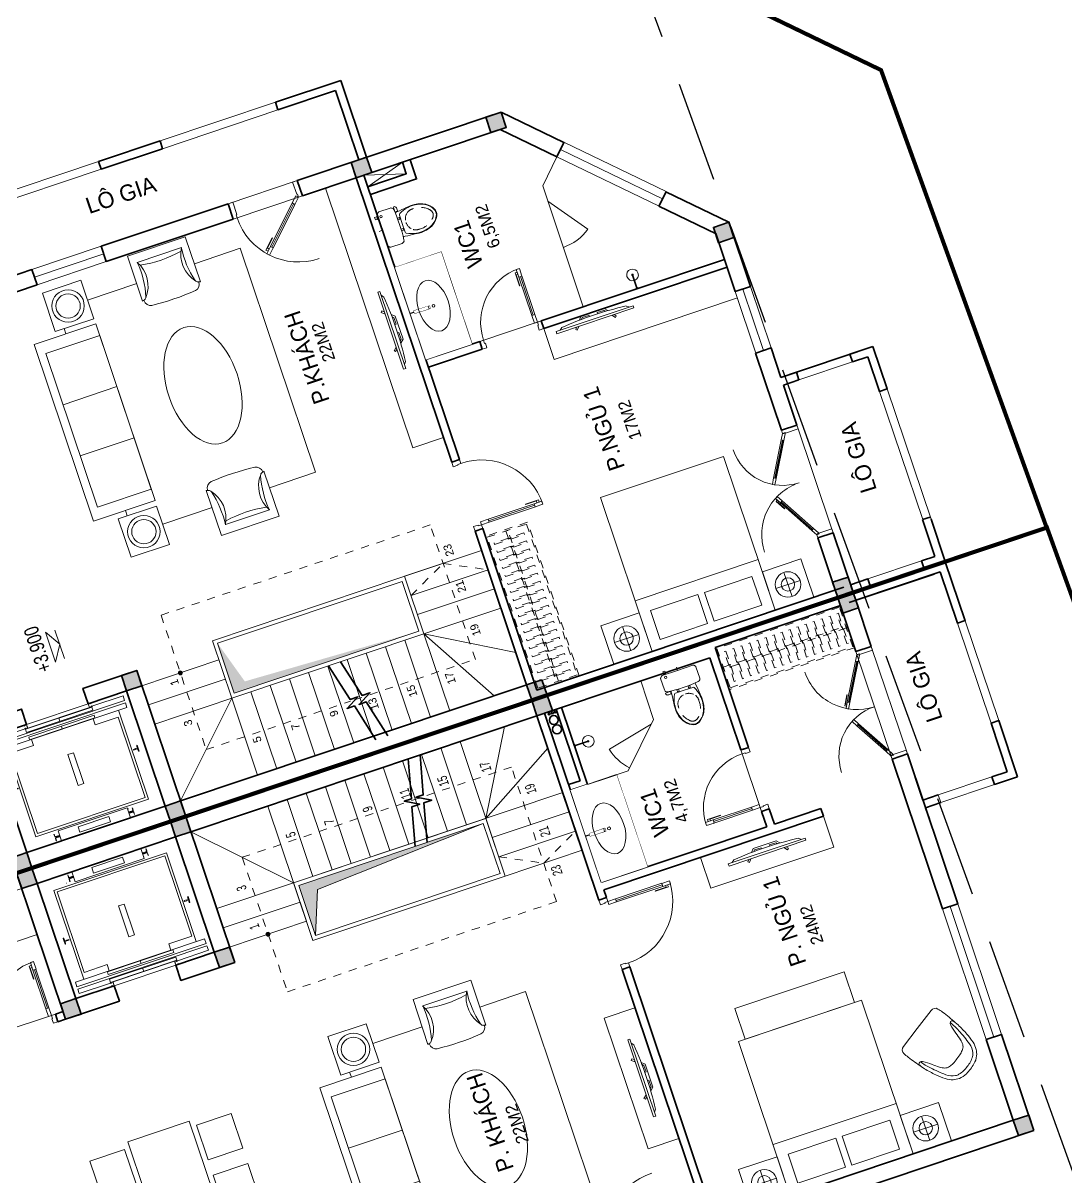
# Model space of a CAD drawing. Header units: metres. Extents: x 568336 to 569219, y 2065964 to 2066430.
# Drawn here: x 568580.34 to 568593.2, y 2066258.7 to 2066272.93 of the extents above; entities that cross this region are included whole.
import ezdxf

# ---------------------------------------------------------------- set-up
doc = ezdxf.new("R2010")
doc.units = ezdxf.units.M
for name, pattern in [('$AUDIT_BAD_LTYPE2', [0]), ('CENTER', [2, 1.25, -0.25, 0.25, -0.25]), ('HIDDEN', [0.375, 0.25, -0.125]), ('HIDDEN2', [0.1875, 0.125, -0.0625]), ('X-5M-G-MB PHONGNGU$0$HIDDEN2', [0.1875, 0.125, -0.0625]), ('xref-thap C (mb tang 32-2)$0$HIDDEN', [0.375, 0.25, -0.125])]:
    doc.linetypes.add(name, pattern=pattern)
doc.layers.get('0').update_dxf_attribs({"linetype": 'CONTINUOUS'})
doc.layers.get('DEFPOINTS').update_dxf_attribs({"linetype": 'CONTINUOUS'})
for name, color, linetype, lineweight in [('-CENTER', 143, 'CENTER', 13), ('-CONCRETE', 1, 'CONTINUOUS', 35), ('-DOOR', 137, 'CONTINUOUS', 9), ('-FURNITURE', 46, 'CONTINUOUS', 9), ('-HATCH', 8, 'CONTINUOUS', 5), ('-KH', 143, 'CONTINUOUS', 13), ('-LINE1', 7, 'CONTINUOUS', 18), ('-LINE2', 252, 'CONTINUOUS', 9), ('-TEXT', 7, 'CONTINUOUS', 15), ('-WALL', 4, 'CONTINUOUS', 35), ('TEXT25', 2, 'CONTINUOUS', 13)]:
    doc.layers.add(name, color=color, linetype=linetype, lineweight=lineweight)
for name, color, linetype in [('-RANH GIOI LO DAT', 12, 'CONTINUOUS'), ('APOLIC', 7, 'CONTINUOUS'), ('RANHGIOI', 2, 'HIDDEN')]:
    doc.layers.add(name, color=color, linetype=linetype)
doc.styles.add('1', font='arial.ttf')
doc.styles.add('SVN_AVO_thuong', font='')
doc.styles.add('T1', font='', dxfattribs={"height": 200})
doc.styles.add('vnavanth', font='', dxfattribs={"width": 0.8})
doc.styles.get('SVN_AVO_thuong').set_extended_font_data('SVN-Avo')
doc.styles.get('T1').set_extended_font_data('VNgeometric Light')
doc.styles.get('vnavanth').set_extended_font_data('.VnAvantH')

# ---------------------------------------------------------------- blocks, each defined once
blk = doc.blocks.new('*U189')
at = {"linetype": 'X-5M-G-MB PHONGNGU$0$HIDDEN2'}
for points in [[(0, 600), (0, 0), (2182, 0), (2182, 600)], [(2162, 580), (2162, 20), (20, 20), (20, 580)], [(2162, 287), (2162, 313), (20, 313), (20, 287)], [(114, 319), (109, 319), (109, 280), (114, 280)], [(228, 319), (223, 319), (223, 280), (228, 280)], [(342, 319), (337, 319), (337, 280), (342, 280)], [(456, 319), (451, 319), (451, 280), (456, 280)], [(570, 319), (565, 319), (565, 280), (570, 280)], [(684, 319), (679, 319), (679, 280), (684, 280)], [(798, 319), (793, 319), (793, 280), (798, 280)], [(912, 319), (907, 319), (907, 280), (912, 280)], [(1026, 319), (1021, 319), (1021, 280), (1026, 280)], [(1140, 319), (1135, 319), (1135, 280), (1140, 280)], [(1254, 319), (1249, 319), (1249, 280), (1254, 280)], [(1368, 319), (1363, 319), (1363, 280), (1368, 280)], [(1482, 319), (1477, 319), (1477, 280), (1482, 280)], [(1596, 319), (1591, 319), (1591, 280), (1596, 280)], [(1710, 319), (1705, 319), (1705, 280), (1710, 280)], [(1824, 319), (1819, 319), (1819, 280), (1824, 280)], [(1938, 319), (1933, 319), (1933, 280), (1938, 280)], [(2052, 319), (2047, 319), (2047, 280), (2052, 280)]]:
    blk.add_lwpolyline(points, close=True, dxfattribs=at)
for points in [[(122, 313), (122, 515), (100, 515), (100, 313)], [(236, 313), (236, 515), (214, 515), (214, 313)], [(350, 313), (350, 515), (328, 515), (328, 313)], [(464, 313), (464, 515), (442, 515), (442, 313)], [(578, 313), (578, 515), (556, 515), (556, 313)], [(692, 313), (692, 515), (670, 515), (670, 313)], [(806, 313), (806, 515), (784, 515), (784, 313)], [(920, 313), (920, 515), (898, 515), (898, 313)], [(1034, 313), (1034, 515), (1012, 515), (1012, 313)], [(1148, 313), (1148, 515), (1126, 515), (1126, 313)], [(1262, 313), (1262, 515), (1240, 515), (1240, 313)], [(1376, 313), (1376, 515), (1354, 515), (1354, 313)], [(1490, 313), (1490, 515), (1468, 515), (1468, 313)], [(1604, 313), (1604, 515), (1582, 515), (1582, 313)], [(1718, 313), (1718, 515), (1696, 515), (1696, 313)], [(1832, 313), (1832, 515), (1810, 515), (1810, 313)], [(1946, 313), (1946, 515), (1924, 515), (1924, 313)], [(2060, 313), (2060, 515), (2038, 515), (2038, 313)], [(100, 287), (100, 92), (122, 92), (122, 287)], [(214, 287), (214, 92), (236, 92), (236, 287)], [(328, 287), (328, 92), (350, 92), (350, 287)], [(442, 287), (442, 92), (464, 92), (464, 287)], [(556, 287), (556, 92), (578, 92), (578, 287)], [(670, 287), (670, 92), (692, 92), (692, 287)], [(784, 287), (784, 92), (806, 92), (806, 287)], [(898, 287), (898, 92), (920, 92), (920, 287)], [(1012, 287), (1012, 92), (1034, 92), (1034, 287)], [(1126, 287), (1126, 92), (1148, 92), (1148, 287)], [(1240, 287), (1240, 92), (1262, 92), (1262, 287)], [(1354, 287), (1354, 92), (1376, 92), (1376, 287)], [(1468, 287), (1468, 92), (1490, 92), (1490, 287)], [(1582, 287), (1582, 92), (1604, 92), (1604, 287)], [(1696, 287), (1696, 92), (1718, 92), (1718, 287)], [(1810, 287), (1810, 92), (1832, 92), (1832, 287)], [(1924, 287), (1924, 92), (1946, 92), (1946, 287)], [(2038, 287), (2038, 92), (2060, 92), (2060, 287)]]:
    blk.add_lwpolyline(points, dxfattribs=at)
blk = doc.blocks.new('X-5M-DH-2-CORE$0$A$C75E80C28')
at = {"layer": '-LINE2', "linetype": 'Continuous', "ltscale": 2}
for p, q in [((-557, -112), (-560, -112)), ((-510, -22), (-510, -51)), ((-507, -22), (-510, -22)), ((-510, -109), (-510, -79)), ((-507, -22), (-507, -51)), ((-507, -109), (-507, -79)), ((-456, -57), (-501, -57)), ((-456, -60), (-501, -60)), ((-456, -70), (-501, -70)), ((-456, -73), (-501, -73)), ((-453, -63), (-453, -67)), ((-450, -63), (-450, -67)), ((450, -63), (450, -67)), ((453, -63), (453, -67)), ((456, -57), (501, -57)), ((456, -60), (501, -60)), ((456, -70), (501, -70)), ((456, -73), (501, -73)), ((457, -112), (460, -112)), ((507, -22), (510, -22)), ((507, -22), (507, -51)), ((507, -109), (507, -79)), ((510, -22), (510, -51)), ((510, -109), (510, -79)), ((-731, -149), (731, -149)), ((-731, -1305), (-731, -149)), ((-700, -179), (700, -179)), ((-700, -1225), (-700, -179)), ((700, -1225), (700, -179)), ((731, -1305), (731, -149)), ((-700, -1225), (-400, -1225)), ((-400, -1305), (-400, -1225)), ((700, -1225), (400, -1225)), ((400, -1305), (400, -1225)), ((840, -1305), (-840, -1305)), ((-840, -1365), (-840, -1305)), ((840, -1365), (-840, -1365)), ((840, -1395), (-840, -1395)), ((-840, -1395), (-840, -1455)), ((430, -1406), (-430, -1406)), ((-430, -1406), (-430, -1446)), ((425, -1309), (-425, -1309)), ((-425, -1343), (-425, -1309)), ((425, -1343), (-425, -1343)), ((0, -1309), (0, -1343)), ((0, -1406), (0, -1446)), ((425, -1343), (425, -1309)), ((430, -1406), (430, -1446)), ((840, -1365), (840, -1305)), ((840, -1395), (840, -1455)), ((-840, -1455), (-435, -1455)), ((-435, -1450), (-435, -1460)), ((-435, -1450), (-400, -1450)), ((-435, -1460), (-425, -1460)), ((-435, -1490), (-435, -1500)), ((-435, -1490), (-425, -1490)), ((-435, -1500), (-400, -1500)), ((-433, -1452), (-433, -1458)), ((-433, -1452), (-402, -1452)), ((-433, -1458), (-425, -1458)), ((-433, -1492), (-433, -1498)), ((-433, -1492), (-425, -1492)), ((-433, -1498), (-402, -1498)), ((430, -1446), (-430, -1446)), ((-425, -1458), (-425, -1460)), ((-425, -1490), (-425, -1492)), ((-402, -1452), (-402, -1498)), ((400, -1450), (-400, -1450)), ((-400, -1450), (-400, -1500)), ((400, -1450), (400, -1500)), ((435, -1450), (400, -1450)), ((435, -1500), (400, -1500)), ((402, -1452), (402, -1498)), ((433, -1452), (402, -1452)), ((433, -1498), (402, -1498)), ((433, -1458), (425, -1458)), ((425, -1458), (425, -1460)), ((435, -1460), (425, -1460)), ((425, -1490), (425, -1492)), ((435, -1490), (425, -1490)), ((433, -1492), (425, -1492)), ((433, -1452), (433, -1458)), ((433, -1492), (433, -1498)), ((435, -1450), (435, -1460)), ((840, -1455), (435, -1455)), ((435, -1490), (435, -1500))]:
    blk.add_line(p, q, dxfattribs=at)
for points in [[(-450, 0), (-450, -130), (450, -130), (450, 0)], [(-200, -29), (200, -29), (200, -101), (-200, -101)], [(-36, -584), (36, -584), (36, -984), (-36, -984)]]:
    blk.add_lwpolyline(points, close=True, dxfattribs=at)
for points in [[(-780, -789), (-751, -789, 0.414214), (-750, -788), (-750, -784), (-750, -780, 0.414214), (-751, -779), (-780, -779, -0.256978), (-784, -782), (-798, -782, -0.414214), (-801, -779), (-804, -749, 0.414214), (-807, -746), (-812, -746), (-812, -784), (-812, -821), (-807, -821, 0.414214), (-804, -818), (-801, -789, -0.414214), (-798, -786), (-784, -786, -0.256978), (-780, -789)], [(780, -789), (751, -789, -0.414214), (750, -788), (750, -784), (750, -780, -0.414214), (751, -779), (780, -779, 0.256978), (784, -782), (798, -782, 0.414214), (801, -779), (804, -749, -0.414214), (807, -746), (812, -746), (812, -784), (812, -821), (807, -821, -0.414214), (804, -818), (801, -789, 0.414214), (798, -786), (784, -786, 0.256978), (780, -789)]]:
    blk.add_lwpolyline(points, format="xyb", dxfattribs=at)
for centre, radius, start, end in [((-501, -51), 9.4, 180, 270), ((-501, -79), 9.4, 90, 180), ((-501, -51), 6.2, 180, 270), ((-501, -79), 6.2, 90, 180), ((-456, -63), 6.2, 0, 90), ((-456, -63), 3, 0, 90), ((-456, -67), 6.2, 270, 0), ((-456, -67), 3, 270, 0), ((456, -63), 6.2, 90, 180), ((456, -67), 6.2, 180, 270), ((456, -63), 3, 90, 180), ((456, -67), 3, 180, 270), ((501, -51), 6.2, 270, 0), ((501, -51), 9.4, 270, 0), ((501, -79), 9.4, 0, 90), ((501, -79), 6.2, 0, 90)]:
    blk.add_arc(centre, radius, start, end, dxfattribs=at)
blk = doc.blocks.new('A$C5C575821')
at = {"layer": '-CONCRETE'}
h = blk.add_hatch(color=256, dxfattribs=at)
h.dxf.hatch_style = 1
h.paths.add_polyline_path([(0, 200), (0, 0), (200, 0), (200, 200)])
blk.add_lwpolyline([(0, 0), (200, 0), (200, 200), (0, 200)], close=True, dxfattribs=at)
blk = doc.blocks.new('A$C3F71457E')
at = {"layer": '-CONCRETE'}
blk.add_lwpolyline([(0, -100), (0, 400), (-1500, 400), (-1500, -1400), (0, -1400), (0, -900), (200, -900), (200, -1600), (-1700, -1600), (-1700, 600), (200, 600), (200, -100), (0, -100)], dxfattribs=at)
at = {"layer": '-LINE1'}
blk.add_line((0, -900), (0, -100), dxfattribs=at)
at = {"layer": '-WALL'}
for p in [(-1700, 400), (0, 400), (-1700, -1600), (0, -1600)]:
    blk.add_blockref('A$C5C575821', p, dxfattribs=at)
at = {"color": 2, "rotation": 90}
blk.add_blockref('X-5M-DH-2-CORE$0$A$C75E80C28', (-1500, -500), dxfattribs=at)
blk = doc.blocks.new('*U152')
at = {"linetype": '$AUDIT_BAD_LTYPE2'}
for p, q in [((70, 100), (70, 700)), ((90, 700), (90, 100))]:
    blk.add_line(p, q, dxfattribs=at)
for points in [[(50, 700), (90, 700), (90, 800), (50, 800), (50, 700)], [(50, 703), (50, 100)], [(50, 100), (90, 100), (90, 0), (50, 0), (50, 100)]]:
    blk.add_lwpolyline(points)
for points in [[(118, 595), (118, 764), (90, 764), (90, 736), (113, 736), (113, 595)], [(0, 0), (50, 0), (50, -40), (60, -40), (60, -100), (0, -100)], [(900, 0), (850, 0), (850, -40), (840, -40), (840, -100), (900, -100)]]:
    blk.add_lwpolyline(points, close=True)
at = {"linetype": '$AUDIT_BAD_LTYPE2', "ltscale": 0.3}
blk.add_arc((50, 0), 800, 0, 90, dxfattribs=at)
blk = doc.blocks.new('XR.MB.LM123$0$tvi 1')
blk.add_lwpolyline([(29, 0), (29, -1000), (0, -1000), (0, 0)], close=True)
for points in [[(29, -50), (52, -81)], [(-24, -236), (-39, -252)], [(0, -285), (-39, -252)], [(0, -256), (-24, -236)], [(70, -315), (111, -350), (111, -650), (70, -685)], [(89, -446), (89, -360), (71, -345)], [(89, -554), (89, -640), (71, -655)], [(89, -446), (73, -446)], [(89, -554), (73, -554)], [(0, -715), (-39, -748)], [(-24, -764), (-39, -748)], [(0, -744), (-24, -764)], [(29, -950), (52, -919)]]:
    blk.add_lwpolyline(points)
blk.add_arc((-4025, -500), 4099, 354.1311, 5.8689)
blk = doc.blocks.new('*U219')
at = {"ltscale": 0.3}
for points in [[(883, 0, 0.414214), (50, 833, 0.414214)], [(883, 0, -0.414214), (1672, 789, -0.414214)]]:
    blk.add_lwpolyline(points, format="xyb", dxfattribs=at)
for points in [[(688, 368), (137, 50)], [(685, 367), (705, 332), (792, 382), (772, 417), (685, 367)], [(1076, 344), (1056, 310), (969, 360), (989, 394), (1076, 344)], [(1073, 346), (1586, 50)], [(137, 50), (157, 15), (70, -35), (50, 0), (137, 50)], [(1586, 50), (1566, 15), (1652, -35), (1672, 0), (1586, 50)]]:
    blk.add_lwpolyline(points)
for points in [[(580, 338), (726, 423), (741, 399), (716, 385), (705, 404), (582, 333)], [(0, 0), (50, 0), (50, -40), (60, -40), (60, -246), (0, -246)], [(1722, 0), (1672, 0), (1672, -40), (1662, -40), (1662, -246), (1722, -246)]]:
    blk.add_lwpolyline(points, close=True)
at = {"layer": 'APOLIC', "linetype": '$AUDIT_BAD_LTYPE2'}
for p, q in [((147, 33), (695, 349)), ((705, 332), (157, 15)), ((1056, 310), (1566, 15)), ((1576, 33), (1066, 327))]:
    blk.add_line(p, q, dxfattribs=at)
blk = doc.blocks.new('ghe11asdsdsdsd')
at = {"layer": '-FURNITURE', "ltscale": 5}
for p, q in [((-454, 642), (-454, -60)), ((447, 643), (445, -59)), ((339, 75), (-348, 74)), ((445, -59), (-454, -60))]:
    blk.add_line(p, q, dxfattribs=at)
for centre, radius, start, end in [((-330, 640), 103, 97.7909, 180.472), ((14, -3057), 3816, 85.1505, 95.3732), ((322, 644), 103, 359.5522, 82.2333), ((-557, 172), 481, 73.628, 77.6744), ((-435, 586), 50, 17.2905, 73.628), ((-753, 311), 469, 329.603, 39.8271), ((-1717, 235), 1379, 353.2677, 15.3477), ((745, 311), 469, 140.0382, 210.2652), ((1709, 233), 1379, 164.5193, 186.6002), ((428, 586), 50, 106.2084, 162.5459), ((548, 172), 481, 102.162, 106.2084), ((-1, -1576), 1730, 79.6029, 100.5814)]:
    blk.add_arc(centre, radius, start, end, dxfattribs=at)
blk = doc.blocks.new('GHE600')
at = {"layer": '-FURNITURE'}
for p, q in [((269950, 8710), (270650, 8710)), ((269950, 8043), (270650, 8043))]:
    blk.add_line(p, q, dxfattribs=at)
for points in [[(270146, 9595), (270146, 10095), (270646, 10095), (270646, 9595)], [(269850, 9526), (270650, 9526), (270650, 7226), (269850, 7226)], [(269950, 9376), (270650, 9376), (270650, 7376), (269950, 7376)], [(270146, 7158), (270146, 6658), (270646, 6658), (270646, 7158)]]:
    blk.add_lwpolyline(points, close=True, dxfattribs=at)
at = {"layer": '-FURNITURE', "elevation": 0}
for points in [[(271287, 9830), (270646, 9832)], [(272038, 6909), (272634, 6908), (272634, 9823), (272038, 9826)], [(270262, 9595), (270262, 9526)], [(270262, 7226), (270262, 7158)], [(270646, 6917), (271287, 6913)]]:
    blk.add_lwpolyline(points, dxfattribs=at)
at = {"layer": '-FURNITURE'}
for centre, radius in [((270396, 9845), 200), ((270396, 9845), 150), ((270396, 6908), 200), ((270396, 6908), 150)]:
    blk.add_circle(centre, radius, dxfattribs=at)
at = {"layer": '-FURNITURE', "extrusion": (0, 0, -1)}
blk.add_ellipse((271662, 8365), major_axis=(0, 750), ratio=0.589994, dxfattribs=at)
at = {"layer": '-FURNITURE', "zscale": 0.83397927038413}
for p, xscale, yscale, rotation in [((271659, 10145, 0), 0.83397927038413, 0.83397927038413, 179.9447021404027), ((271659, 6608, 0), -0.8339792703841301, 0.8339792703841301, 0.05529785959737722)]:
    blk.add_blockref('ghe11asdsdsdsd', p, dxfattribs=dict(at, xscale=xscale, yscale=yscale, rotation=rotation))
blk = doc.blocks.new('*U174')
at = {"linetype": '$AUDIT_BAD_LTYPE2'}
for p, q in [((135, 57), (559, 481)), ((573, 467), (149, 42))]:
    blk.add_line(p, q, dxfattribs=at)
for points in [[(547, 497), (121, 71)], [(545, 495), (573, 467), (644, 537), (616, 566), (545, 495)], [(121, 71), (149, 42), (78, -28), (50, 0), (121, 71)]]:
    blk.add_lwpolyline(points)
for points in [[(519, 372), (639, 492), (619, 512), (599, 492), (615, 476), (515, 376)], [(0, 0), (50, 0), (50, -40), (60, -40), (60, -199), (0, -199)], [(900, 0), (850, 0), (850, -40), (840, -40), (840, -199), (900, -199)]]:
    blk.add_lwpolyline(points, close=True)
at = {"linetype": '$AUDIT_BAD_LTYPE2', "ltscale": 0.3}
blk.add_arc((50, 0), 800, 0, 90, dxfattribs=at)
blk = doc.blocks.new('A$C18251349')
at = {"layer": '-LINE1'}
for points in [[(900, 4650), (1000, 4650), (1000, 3150), (900, 3150)], [(1000, 2350), (900, 2350), (900, 850), (1000, 850)]]:
    blk.add_lwpolyline(points, close=True, dxfattribs=at)
at = {"layer": '-WALL'}
for p, q in [((0, 5500), (1000, 5500)), ((0, 5500), (0, 5400)), ((1000, 4650), (1000, 5500)), ((0, 5400), (900, 5400)), ((900, 4650), (900, 5400)), ((900, 4650), (1000, 4650)), ((1000, 4650), (910, 4650)), ((900, 3150), (1000, 3150)), ((900, 3150), (900, 2350)), ((1000, 3150), (1000, 2350)), ((900, 2350), (1000, 2350)), ((900, 850), (1000, 850)), ((900, 850), (900, 100)), ((1000, 850), (1000, 0)), ((900, 100), (0, 100)), ((0, 100), (0, 0)), ((0, 0), (1000, 0))]:
    blk.add_line(p, q, dxfattribs=at)
blk = doc.blocks.new('Sink_Cicle')
blk.add_lwpolyline([(17, -50), (-17, -50), (-18, -252), (17, -252)], close=True)
blk.add_circle((0, -300), 17.5)
at = {"layer": 'DEFPOINTS'}
blk.add_line((0, -100), (0, 0), dxfattribs=at)
blk.add_wipeout([(17, -50), (-17, -50), (-18, -252), (17, -252)])
at = {"layer": '-FURNITURE', "linetype": 'Continuous'}
blk.add_ellipse((0, -300), major_axis=(-325, 0), ratio=0.584615, dxfattribs=at)
blk.add_line((-18, -237), (17, -237))
blk = doc.blocks.new('*U208')
at = {"ltscale": 300}
blk.add_lwpolyline([(0, 0), (1200, 0), (1200, -600), (0, -600)], close=True, dxfattribs=at)
blk.add_wipeout([(0, 0), (1200, 0), (1200, -600), (0, -600)], dxfattribs=at)
blk.add_blockref('Sink_Cicle', (600, 0), dxfattribs=at)
blk = doc.blocks.new('A$C18091ED7')
for p, q in [((0, -42), (0, 0)), ((146, -27), (179, -27)), ((146, -27), (146, -30)), ((146, -30), (166, -30)), ((153, -37), (146, -30)), ((152, 0), (152, -27)), ((152, 0), (179, 0)), ((153, -37), (166, -37)), ((153, -40), (153, -37)), ((153, -40), (178, -40)), ((153, -40), (178, -40)), ((153, -40), (153, -42)), ((185, -30), (166, -30)), ((178, -37), (166, -37)), ((185, -30), (178, -37)), ((178, -37), (178, -40)), ((178, -40), (178, -42)), ((179, 0), (179, -27)), ((179, -27), (185, -27)), ((185, -27), (185, -30)), ((-83, -267), (-83, -300)), ((-83, -278), (-83, -288)), ((-63, -265), (-81, -265)), ((-61, -267), (-61, -300)), ((61, -267), (61, -300)), ((63, -265), (81, -265)), ((83, -267), (83, -300)), ((83, -278), (83, -288)), ((165, -262), (165, -290)), ((168, -260), (228, -260)), ((231, -274), (231, -262)), ((-61, -290), (-83, -290)), ((61, -290), (83, -290)), ((168, -292), (207, -292))]:
    blk.add_line(p, q)
for points in [[(230, -219, -0.137407), (225, -235), (222, -241, -0.236081), (198, -255, -0.051961), (-198, -255, -0.236081), (-222, -241), (-225, -235, -0.137407), (-230, -219), (-230, -72, -0.198912), (-226, -63), (-209, -46, -0.198912), (-200, -42), (0, -42), (200, -42, -0.198912), (209, -46), (226, -63, -0.198912), (230, -72)], [(144, -619, -0.212405), (26, -734, -0.027685), (-1, -739, -0.022279), (-26, -734, -0.212405), (-144, -619, -0.142796), (-167, -428, -0.093005), (-128, -309, -0.256439), (-111, -300), (0, -300), (111, -300, -0.256439), (128, -309, -0.093005), (167, -428, -0.142796)]]:
    blk.add_lwpolyline(points, format="xyb", close=True)
at = {"linetype": 'xref-thap C (mb tang 32-2)$0$HIDDEN', "ltscale": 100}
blk.add_lwpolyline([(61, -669, -0.199031), (0, -699, -0.199031), (-61, -669, -0.218924), (-132, -478, -0.153791), (-112, -404, -0.236701), (0, -348, -0.236701), (112, -404, -0.153791), (132, -478, -0.218924)], format="xyb", close=True, dxfattribs=at)
blk.add_circle((166, -78), 13.9)
for centre, radius, start, end in [((-81, -267), 1.98, 90, 180), ((-63, -267), 1.98, 0, 90), ((63, -267), 1.98, 90, 180), ((81, -267), 1.98, 0, 90), ((168, -262), 2.47, 90, 180), ((168, -225), 80.1, 306.4659, 320.3123), ((228, -274), 2.47, 320.3123, 0), ((168, -290), 2.47, 180, 270), ((207, -277), 15.5, 270, 306.4659)]:
    blk.add_arc(centre, radius, start, end)
for points in [[(-156, -259), (-157, -267), (-164, -328), (-169, -385), (-184, -528), (-136, -679), (-50, -735), (-20, -741), (0, -744)], [(156, -259), (157, -267), (164, -328), (169, -385), (184, -528), (136, -679), (50, -735), (20, -741), (0, -744)]]:
    blk.add_open_spline(points, degree=3, knots=[130.613938, 130.613938, 130.613938, 130.613938, 152.852109, 311.129351, 417.703951, 561.383393, 697.692632, 710.812262, 710.812262, 710.812262, 710.812262])
blk = doc.blocks.new('A$Cbeb9f07c')
for points in [[(242, 68), (242, 75), (72, 76), (72, 68)], [(252, 58), (252, 86), (242, 86), (242, 58)]]:
    blk.add_lwpolyline(points, close=True)
for radius, start, end in [(72, 2.78, 357.1987), (8.35, 24.8249, 335.1538)]:
    blk.add_arc((72, 72), radius, start, end)
blk = doc.blocks.new('G1600')
for p, q in [((137477, -212827), (139077, -212827)), ((137228, -213392), (137228, -213077)), ((139326, -213392), (139326, -213077)), ((137385, -213234), (137070, -213234)), ((139169, -213234), (139484, -213234))]:
    blk.add_line(p, q)
blk.add_lwpolyline([(137477, -213484), (137477, -211484), (139077, -211484), (139077, -213484), (137477, -213484)])
for points in [[(136977, -213484), (136977, -212984), (137477, -212984), (137477, -213484)], [(137617, -213375), (137617, -212999), (138235, -212999), (138235, -213375)], [(138937, -213375), (138937, -212999), (138320, -212999), (138320, -213375)], [(139577, -213484), (139577, -212984), (139077, -212984), (139077, -213484)]]:
    blk.add_lwpolyline(points, close=True)
for centre, radius in [((137228, -213234), 157), ((139326, -213234), 157), ((137228, -213234), 82.4), ((139326, -213234), 82.4)]:
    blk.add_circle(centre, radius)
blk = doc.blocks.new('*U18')
at = {"linetype": '$AUDIT_BAD_LTYPE2'}
for p, q in [((70, 100), (70, 600)), ((90, 600), (90, 100))]:
    blk.add_line(p, q, dxfattribs=at)
for points in [[(50, 600), (90, 600), (90, 700), (50, 700), (50, 600)], [(50, 603), (50, 100)], [(50, 100), (90, 100), (90, 0), (50, 0), (50, 100)]]:
    blk.add_lwpolyline(points)
for points in [[(118, 495), (118, 664), (90, 664), (90, 636), (113, 636), (113, 495)], [(0, 0), (50, 0), (50, -40), (60, -40), (60, -100), (0, -100)], [(800, 0), (750, 0), (750, -40), (740, -40), (740, -100), (800, -100)]]:
    blk.add_lwpolyline(points, close=True)
at = {"linetype": '$AUDIT_BAD_LTYPE2', "ltscale": 0.3}
blk.add_arc((50, 0), 700, 0, 90, dxfattribs=at)
blk = doc.blocks.new('M15-T2')
at = {"layer": '-HATCH', "true_color": 0x8c8896}
h = blk.add_hatch(color=252, dxfattribs=at)
h.dxf.hatch_style = 1
edge = h.paths.add_edge_path()
edge.add_arc((197109, 106489), 24.6, 0, 360)
h = blk.add_hatch(color=252, dxfattribs=at)
h.dxf.hatch_style = 1
h.paths.add_polyline_path([(197309, 105939), (196660, 105939), (196660, 103539), (196757, 105770)])
at = {"layer": '-DOOR'}
for p, q in [((202210, 105741), (202210, 106641)), ((202310, 105741), (202310, 106641)), ((202410, 105741), (202410, 106641)), ((197620, 98310), (196220, 98311))]:
    blk.add_line(p, q, dxfattribs=at)
for points in [[(199810, 101690), (199810, 100890)], [(200762, 98992), (201740, 99994)], [(199392, 98410), (198592, 98410)]]:
    blk.add_lwpolyline(points, dxfattribs=at)
for points in [[(200690, 99062), (201668, 100064), (201811, 99924), (200833, 98922)], [(199392, 98510), (198592, 98510), (198592, 98310), (199392, 98310)]]:
    blk.add_lwpolyline(points, close=True, dxfattribs=at)
at = {"layer": '-FURNITURE'}
blk.add_lwpolyline([(202210, 102891), (198829, 102890), (198829, 102490), (202210, 102490)], close=True, dxfattribs=at)
for points in [[(202060, 102390), (202210, 101890)], [(202060, 101890), (202210, 102390)], [(199710, 100890), (199310, 100890), (199310, 98507)], [(201667, 100065), (201383, 100343), (199810, 100343)], [(201184, 100343), (200702, 99986)]]:
    blk.add_lwpolyline(points, dxfattribs=at)
blk.add_arc((201184, 100343), 600, 180, 216.55, dxfattribs=at)
at = {"layer": '-HATCH'}
blk.add_lwpolyline([(202410, 104091), (202210, 104091), (202210, 103191), (202410, 103191)], close=True, dxfattribs=at)
at = {"layer": '-KH'}
blk.add_line((198102, 107788, 0), (197734, 107788, 0), dxfattribs=at)
blk.add_lwpolyline([(197723, 107906), (198114, 107906), (197918, 107788)], close=True, dxfattribs=at)
at = {"layer": '-KH', "linetype": 'HIDDEN2', "ltscale": 5}
for points in [[(196110, 104563), (196110, 102989), (197859, 102989), (197859, 106489), (196110, 106489), (196110, 104614)], [(197109, 103489), (197359, 102989), (197109, 102490)]]:
    blk.add_lwpolyline(points, dxfattribs=at)
at = {"layer": '-KH'}
blk.add_circle((197109, 106489), 24.6, dxfattribs=at)
blk.add_solid([(197918, 107788, 0), (197918, 107906, 0), (197723, 107906, 0), (197918, 107788, 0)], dxfattribs=at)
at = {"layer": '-LINE1', "lineweight": 18}
for p, q in [((196610, 105989), (195610, 106990)), ((196610, 105989), (195610, 105989)), ((196610, 105739), (195610, 105739)), ((196610, 105489), (195610, 105489)), ((196610, 105239), (195610, 105239)), ((196610, 104989), (195610, 104989)), ((196610, 104739), (195610, 104739)), ((196610, 104489), (195610, 104489)), ((196610, 104239), (195610, 104239)), ((196610, 103989), (195610, 103989)), ((196610, 103739), (195610, 103739)), ((196610, 103489), (195610, 103489))]:
    blk.add_line(p, q, dxfattribs=at)
at = {"layer": '-LINE1'}
for p, q in [((196610, 106989), (196610, 105989)), ((196860, 105989), (196860, 106989)), ((196860, 106989), (196860, 105989)), ((197109, 105989), (197109, 106989)), ((197109, 106989), (197109, 105989)), ((196610, 103489), (196610, 105989)), ((196610, 105989), (197359, 105989)), ((196660, 103539), (196660, 105939)), ((196660, 105939), (197309, 105939)), ((197309, 103539), (197309, 105939)), ((197359, 103539), (197359, 105989)), ((196610, 103489), (195610, 102912)), ((196610, 103489), (196032, 102489)), ((196610, 103489), (197359, 103489)), ((196610, 102489), (196610, 103489)), ((196660, 103539), (197309, 103539)), ((196860, 103489), (196860, 102489)), ((196860, 102489), (196860, 103489)), ((197109, 103489), (197109, 102489)), ((197109, 102489), (197109, 103489)), ((197359, 102489), (197359, 103539)), ((197359, 103489), (197359, 102489)), ((195610, 102489), (197359, 102489))]:
    blk.add_line(p, q, dxfattribs=at)
for points in [[(195410, 98310), (195410, 97113)], [(195510, 97386), (195510, 98084)], [(195510, 97386), (195510, 98084)], [(198109, 97413), (198109, 98110)], [(198209, 98110), (198209, 97413)], [(197659, 97113), (195961, 97110)], [(195990, 97210), (197659, 97213)]]:
    blk.add_lwpolyline(points, dxfattribs=at)
at = {"layer": '-RANH GIOI LO DAT', "linetype": 'HIDDEN', "ltscale": 10, "const_width": 50}
blk.add_lwpolyline([(201411, 95934), (206410, 101050), (206410, 113240), (195410, 113240), (195410, 95794)], close=True, dxfattribs=at)
at = {"layer": '-WALL'}
for p, q in [((195410, 111240), (195410, 98510)), ((202207, 108540), (202210, 106641)), ((202406, 108540), (202410, 106641)), ((195610, 102489), (195610, 106990)), ((202410, 106641), (202210, 106641)), ((202210, 104091), (202210, 105741)), ((202410, 105741), (202210, 105741)), ((202410, 104091), (202410, 105741)), ((202210, 104091, 0), (202410, 104091, 0)), ((202210, 103191), (202210, 102490)), ((202210, 103191, 0), (202410, 103191, 0)), ((202410, 103191), (202410, 100539)), ((195510, 102390), (197610, 102390)), ((195510, 102390), (195510, 98400)), ((195610, 102490), (197610, 102490)), ((197610, 102490), (197610, 102390)), ((198510, 102490), (202210, 102490)), ((198510, 102490), (198510, 102390)), ((198510, 102390), (202210, 102390)), ((199710, 102390), (199710, 101690)), ((199810, 102390), (199810, 101690)), ((202210, 102390), (202210, 100621)), ((199710, 100890), (199710, 98505)), ((199810, 100890), (199810, 98505)), ((200689, 99064), (200143, 98505)), ((200832, 98924), (200689, 99064)), ((200229, 98310), (200832, 98927)), ((195510, 98510), (196188, 98510)), ((196188, 98310), (196188, 98510)), ((197588, 98511), (198592, 98511)), ((197588, 98310), (197588, 98510)), ((198592, 98310), (198592, 98510)), ((199392, 98310), (199392, 98510)), ((199392, 98508), (200149, 98508)), ((195410, 97113), (195410, 98310)), ((195441, 98310), (196188, 98310)), ((195510, 98084), (195510, 98310)), ((197588, 98310), (198109, 98310)), ((198109, 98110), (198109, 98310)), ((198209, 98110), (198209, 98310)), ((198209, 97113), (198209, 98310)), ((198209, 98310), (198592, 98310)), ((199392, 98310), (200235, 98310)), ((195510, 98084), (195410, 98084)), ((198109, 98110), (198209, 98110)), ((195410, 97386), (195510, 97386)), ((195510, 97213), (195510, 97386)), ((198209, 97413), (198109, 97413)), ((198109, 97213), (198109, 97413)), ((198209, 97113), (198209, 97413)), ((195961, 97113), (195410, 97113)), ((195510, 97213), (195990, 97213)), ((195990, 97213), (195990, 97113)), ((197659, 97113), (197659, 97213)), ((197659, 97213), (198109, 97213)), ((198209, 97113), (197659, 97113))]:
    blk.add_line(p, q, dxfattribs=at)
for points in [[(196610, 104729), (196133, 104610), (196133, 104509), (196040, 104680), (196040, 104586), (195560, 104466)], [(196610, 104574), (196133, 104455), (196133, 104353), (196040, 104525), (196040, 104431), (195560, 104311)], [(201960, 102390), (201960, 101790), (202210, 101790)], [(202060, 102390), (202060, 101890), (202210, 101890)], [(199810, 101690), (199710, 101690)], [(199810, 100890), (199710, 100890)], [(202410, 100539), (201810, 99925), (201667, 100065), (202210, 100621)]]:
    blk.add_lwpolyline(points, dxfattribs=at)
at = {"layer": '-DOOR'}
for name, p, xscale, rotation in [('GHE600', (208749, 376758), -1, 90), ('*U152', (197610, 102390), -0.9999999999999999, 180), ('*U18', (199810, 100890), -1, 270)]:
    blk.add_blockref(name, p, dxfattribs=dict(at, xscale=xscale, rotation=rotation))
at = {"layer": '-DOOR', "rotation": 90}
blk.add_blockref('*U174', (202210, 103191, 0), dxfattribs=at)
at = {"layer": '-DOOR', "xscale": 0.8130081300813017, "yscale": 0.8130081300813017, "zscale": 0.8130081300813017}
blk.add_blockref('*U219', (196188, 98510), dxfattribs=at)
at = {"layer": '-FURNITURE', "extrusion": (0, 0, -1), "xscale": -0.9999999999999996, "rotation": 90.00368972240828}
blk.add_blockref('XR.MB.LM123$0$tvi 1', (-200787, 102689), dxfattribs=at)
at = {"layer": '-FURNITURE', "extrusion": (0, 0, -1), "xscale": -0.9166666666659739, "yscale": 0.9166666666659739, "zscale": -0.9166666666659739}
blk.add_blockref('*U189', (-195510, 101840), dxfattribs=at)
at = {"layer": '-FURNITURE'}
blk.add_blockref('A$C18091ED7', (201493, 102432), dxfattribs=at)
at = {"layer": '-FURNITURE', "xscale": -1, "rotation": 270}
blk.add_blockref('G1600', (408994, -38187), dxfattribs=at)
at = {"layer": '-FURNITURE', "extrusion": (0, 0, -1), "rotation": 179.9963102775916}
blk.add_blockref('XR.MB.LM123$0$tvi 1', (-199599, 99757), dxfattribs=at)
at = {"layer": '-FURNITURE', "xscale": -1}
blk.add_blockref('A$Cbeb9f07c', (200062, 99571), dxfattribs=at)
at = {"layer": '-WALL', "xscale": -0.9999999999999999, "rotation": 180}
blk.add_blockref('A$C3F71457E', (197110, 107590), dxfattribs=at)
at = {"layer": '-WALL'}
blk.add_blockref('A$C18251349', (202410, 102290), dxfattribs=at)
at = {"layer": '-WALL', "xscale": -1}
for p in [(195610, 102290), (202410, 102290), (202410, 100539), (195610, 98310), (200229, 98310)]:
    blk.add_blockref('A$C5C575821', p, dxfattribs=at)
at = {"layer": '-TEXT', "style": '1', "width": 0.75}
blk.add_text('+3.900', height=180, rotation=0, dxfattribs=at).set_placement((197652, 107976, 0))
at = {"layer": '-TEXT', "style": 'T1'}
for s, p in [('3', (196455, 106547)), ('1', (196984, 106547)), ('5', (195991, 105805)), ('7', (195991, 105305)), ('9', (195995, 104805)), ('13', (195914, 104305)), ('15', (195914, 103805)), ('17', (195914, 103305)), ('19', (196380, 102824)), ('21', (196945, 102824)), ('23', (197418, 102824))]:
    blk.add_text(s, height=100, rotation=0, dxfattribs=at).set_placement(p)
at = {"layer": '-TEXT', "color": 2, "style": 'vnavanth'}
for s, p in [('p.kh¸ch', (199707, 103674, 0)), ('wc1', (200699, 101344)), ('p.ngñ 1', (197768, 100484))]:
    blk.add_text(s, height=200, rotation=0, dxfattribs=at).set_placement(p)
at = {"layer": 'TEXT25'}
for s, height, rotation, style, p in [('LÔ GIA', 200, 270, 'SVN_AVO_thuong', (202833, 105755)), ('22M2', 150, 0, 'T1', (200168, 103446, 0)), ('6,5M2', 150, 0, 'T1', (200848, 101071)), ('17M2', 150, 0, 'T1', (198053, 100171)), ('LÔ GIA', 200, 358.6672, 'SVN_AVO_thuong', (196518, 97629))]:
    blk.add_text(s, height=height, rotation=rotation, dxfattribs=dict(at, style=style)).set_placement(p)
at = {"layer": '-FURNITURE', "extrusion": (0, 0, -1), "xscale": -1, "zscale": -1}
blk.add_blockref('*U208', (-199810, 102390), dxfattribs=at)
blk = doc.blocks.new('*U220')
at = {"ltscale": 0.3}
for points in [[(883, 0, 0.414214), (50, 833, 0.414214)], [(883, 0, -0.414214), (1672, 789, -0.414214)]]:
    blk.add_lwpolyline(points, format="xyb", dxfattribs=at)
for points in [[(687, 368), (137, 50)], [(685, 367), (705, 332), (792, 382), (772, 417), (685, 367)], [(1075, 344), (1055, 310), (969, 360), (989, 394), (1075, 344)], [(1073, 346), (1585, 50)], [(137, 50), (157, 15), (70, -35), (50, 0), (137, 50)], [(1585, 50), (1565, 15), (1652, -35), (1672, 0), (1585, 50)]]:
    blk.add_lwpolyline(points)
for points in [[(579, 338), (726, 423), (740, 399), (716, 384), (705, 404), (582, 333)], [(0, 0), (50, 0), (50, -40), (60, -40), (60, -246), (0, -246)], [(1722, 0), (1672, 0), (1672, -40), (1662, -40), (1662, -246), (1722, -246)]]:
    blk.add_lwpolyline(points, close=True)
at = {"layer": 'APOLIC', "linetype": '$AUDIT_BAD_LTYPE2'}
for p, q in [((147, 33), (695, 349)), ((705, 332), (157, 15)), ((1055, 310), (1565, 15)), ((1575, 33), (1065, 327))]:
    blk.add_line(p, q, dxfattribs=at)
blk = doc.blocks.new('*U221')
at = {"linetype": 'X-5M-G-MB PHONGNGU$0$HIDDEN2'}
for points in [[(0, 600), (0, 0), (1778, 0), (1778, 600)], [(1758, 580), (1758, 20), (20, 20), (20, 580)], [(1758, 287), (1758, 313), (20, 313), (20, 287)], [(114, 319), (109, 319), (109, 280), (114, 280)], [(228, 319), (223, 319), (223, 280), (228, 280)], [(342, 319), (337, 319), (337, 280), (342, 280)], [(456, 319), (451, 319), (451, 280), (456, 280)], [(570, 319), (565, 319), (565, 280), (570, 280)], [(684, 319), (679, 319), (679, 280), (684, 280)], [(798, 319), (793, 319), (793, 280), (798, 280)], [(912, 319), (907, 319), (907, 280), (912, 280)], [(1026, 319), (1021, 319), (1021, 280), (1026, 280)], [(1140, 319), (1135, 319), (1135, 280), (1140, 280)], [(1254, 319), (1249, 319), (1249, 280), (1254, 280)], [(1368, 319), (1363, 319), (1363, 280), (1368, 280)], [(1482, 319), (1477, 319), (1477, 280), (1482, 280)], [(1596, 319), (1591, 319), (1591, 280), (1596, 280)], [(1710, 319), (1705, 319), (1705, 280), (1710, 280)]]:
    blk.add_lwpolyline(points, close=True, dxfattribs=at)
for points in [[(122, 313), (122, 515), (100, 515), (100, 313)], [(236, 313), (236, 515), (214, 515), (214, 313)], [(350, 313), (350, 515), (328, 515), (328, 313)], [(464, 313), (464, 515), (442, 515), (442, 313)], [(578, 313), (578, 515), (556, 515), (556, 313)], [(692, 313), (692, 515), (670, 515), (670, 313)], [(806, 313), (806, 515), (784, 515), (784, 313)], [(920, 313), (920, 515), (898, 515), (898, 313)], [(1034, 313), (1034, 515), (1012, 515), (1012, 313)], [(1148, 313), (1148, 515), (1126, 515), (1126, 313)], [(1262, 313), (1262, 515), (1240, 515), (1240, 313)], [(1376, 313), (1376, 515), (1354, 515), (1354, 313)], [(1490, 313), (1490, 515), (1468, 515), (1468, 313)], [(1604, 313), (1604, 515), (1582, 515), (1582, 313)], [(1718, 313), (1718, 515), (1696, 515), (1696, 313)], [(100, 287), (100, 92), (122, 92), (122, 287)], [(214, 287), (214, 92), (236, 92), (236, 287)], [(328, 287), (328, 92), (350, 92), (350, 287)], [(442, 287), (442, 92), (464, 92), (464, 287)], [(556, 287), (556, 92), (578, 92), (578, 287)], [(670, 287), (670, 92), (692, 92), (692, 287)], [(784, 287), (784, 92), (806, 92), (806, 287)], [(898, 287), (898, 92), (920, 92), (920, 287)], [(1012, 287), (1012, 92), (1034, 92), (1034, 287)], [(1126, 287), (1126, 92), (1148, 92), (1148, 287)], [(1240, 287), (1240, 92), (1262, 92), (1262, 287)], [(1354, 287), (1354, 92), (1376, 92), (1376, 287)], [(1468, 287), (1468, 92), (1490, 92), (1490, 287)], [(1582, 287), (1582, 92), (1604, 92), (1604, 287)], [(1696, 287), (1696, 92), (1718, 92), (1718, 287)]]:
    blk.add_lwpolyline(points, dxfattribs=at)
blk = doc.blocks.new('A$C7D524948')
at = {"layer": '-FURNITURE'}
for points in [[(0, 825, 0.023749), (-77, 820, 0.11104), (-175, 786, 0.085168), (-235, 733, 0.08855), (-282, 649, 0.027906), (-316, 526, 0.028342), (-340, 373, 0.04712), (-341, 283, 0.513527), (-285, 300, 0.059578), (-243, 414, -0.034465), (-213, 507, -0.059277), (-183, 564, -0.166146), (-133, 600, -0.052564), (-76, 612, -0.028554), (0, 615, -3.543335)], [(-1, 774, 0.105584), (-138, 751, 0.083976), (-176, 728, 0.149302), (-241, 626, 0.024909), (-289, 424, 0.026439), (-307, 278, -0.886333)], [(-1, 774, -0.105584), (137, 751, -0.083976), (175, 728, -0.149302), (240, 626, -0.024909), (288, 424, -0.026439), (305, 278, 0.886333)], [(0, 825, -0.023749), (77, 820, -0.11104), (175, 786, -0.085168), (235, 733, -0.08855), (282, 649, -0.027906), (316, 526, -0.028342), (340, 373, -0.04712), (341, 283, -0.513527), (285, 300, -0.059578), (243, 414, 0.034465), (213, 507, 0.059277), (183, 564, 0.166146), (133, 600, 0.052564), (76, 612, 0.028554), (0, 615, 3.543335)], [(-343, 328, 0.022671), (-350, 124, 0.012122), (-346, 57, 0.405508), (-279, 0), (0, 0)], [(343, 328, -0.022671), (350, 124, -0.012122), (346, 57, -0.405508), (279, 0), (0, 0)]]:
    blk.add_lwpolyline(points, format="xyb", dxfattribs=at)
blk = doc.blocks.new('*U210')
at = {"linetype": '$AUDIT_BAD_LTYPE2'}
for p, q in [((135, 57), (559, 481)), ((573, 467), (149, 42))]:
    blk.add_line(p, q, dxfattribs=at)
for points in [[(547, 497), (121, 71)], [(545, 495), (573, 467), (644, 537), (616, 566), (545, 495)], [(121, 71), (149, 42), (78, -28), (50, 0), (121, 71)]]:
    blk.add_lwpolyline(points)
for points in [[(519, 372), (639, 492), (619, 512), (599, 492), (615, 476), (515, 376)], [(0, 0), (50, 0), (50, -40), (60, -40), (60, -100), (0, -100)], [(900, 0), (850, 0), (850, -40), (840, -40), (840, -100), (900, -100)]]:
    blk.add_lwpolyline(points, close=True)
at = {"linetype": '$AUDIT_BAD_LTYPE2', "ltscale": 0.3}
blk.add_arc((50, 0), 800, 0, 90, dxfattribs=at)
blk = doc.blocks.new('A$C2896516a')
for points in [[(75, 1386), (525, 1386), (525, 1836), (75, 1836), (75, 1386)], [(725, 1386), (1175, 1386), (1175, 1836), (725, 1836), (725, 1386)], [(1375, 1386), (1825, 1386), (1825, 1836), (1375, 1836), (1375, 1386)], [(75, 450), (525, 450), (525, 0), (75, 0), (75, 450)], [(725, 450), (1175, 450), (1175, 0), (725, 0), (725, 450)], [(1375, 450), (1825, 450), (1825, 0), (1375, 0), (1375, 450)]]:
    blk.add_lwpolyline(points)
blk.add_lwpolyline([(0, 518), (1900, 518), (1900, 1318), (0, 1318)], close=True)
blk = doc.blocks.new('shower')
for points in [[(180919, -32316), (180912, -32316), (180912, -32147), (180919, -32147)], [(180929, -32327), (180902, -32327), (180902, -32316), (180929, -32316)]]:
    blk.add_lwpolyline(points, close=True)
for radius, start, end in [(72, 272.7907, 267.2093), (8.35, 294.8355, 245.1645)]:
    blk.add_arc((180916, -32147), radius, start, end)
blk = doc.blocks.new('M10-T2')
at = {"layer": '-HATCH', "true_color": 0x8c8896}
h = blk.add_hatch(color=252, dxfattribs=at)
h.dxf.hatch_style = 1
edge = h.paths.add_edge_path()
edge.add_arc((203063, -357388), 24.6, 0, 360)
h = blk.add_hatch(color=252, dxfattribs=at)
h.dxf.hatch_style = 1
h.paths.add_polyline_path([(202863, -357938), (203513, -357938), (203513, -360338), (203392, -358141)])
at = {"layer": '-CONCRETE'}
for centre, radius in [((204325, -361568, 0), 55), ((204446, -361568, 0), 55), ((204537, -361537, 0), 13), ((204537, -361579, 0), 13), ((204537, -361617, 0), 13)]:
    blk.add_circle(centre, radius, dxfattribs=at)
at = {"layer": '-DOOR'}
blk.add_line((200713, -365468), (199013, -365468), dxfattribs=at)
for points in [[(199013, -365568), (200713, -365568), (200713, -365368), (199013, -365368)], [(202663, -365568), (204063, -365568), (204063, -365368), (202663, -365368)]]:
    blk.add_lwpolyline(points, close=True, dxfattribs=at)
at = {"layer": '-FURNITURE'}
for points in [[(203963, -354688), (204563, -354688), (204563, -353738), (203963, -353738)], [(200764, -360987), (199062, -360987), (199062, -361387), (200764, -361387)], [(199963, -362552), (200363, -362552), (200363, -363975), (199963, -363975)], [(202263, -364343), (201863, -364343), (201863, -362743), (202263, -362743)]]:
    blk.add_lwpolyline(points, close=True, dxfattribs=at)
blk.add_lwpolyline([(204015, -362689), (203888, -362103)], dxfattribs=at)
at = {"layer": '-HATCH'}
blk.add_line((202563, -363638), (203363, -363638), dxfattribs=at)
blk.add_lwpolyline([(202863, -357938), (203513, -357938), (203513, -360338), (203392, -358141), (202863, -357938)], dxfattribs=at)
at = {"layer": '-KH', "linetype": 'HIDDEN2', "ltscale": 5}
blk.add_lwpolyline([(202313, -360888), (204063, -360888), (204063, -357388), (202313, -357388)], close=True, dxfattribs=at)
blk.add_lwpolyline([(203063, -360388), (202813, -360888), (203063, -361388)], dxfattribs=at)
at = {"layer": '-KH'}
blk.add_circle((203063, -357388), 24.6, dxfattribs=at)
at = {"layer": '-LINE1'}
for p, q in [((203063, -356888), (203063, -357888)), ((203313, -356888), (203313, -357888)), ((203563, -356888), (203563, -359841)), ((203563, -357888), (204563, -356888)), ((203563, -357888), (202813, -357888)), ((203063, -357888), (204563, -357888)), ((203563, -361388), (203563, -357888)), ((203563, -358138), (204563, -358138)), ((203563, -358388), (204563, -358388)), ((203563, -358638), (204563, -358638)), ((203563, -358888), (204563, -358888)), ((203563, -359138), (204563, -359138)), ((203563, -359388), (204563, -359388)), ((203563, -359638), (204563, -359638)), ((203563, -359888), (204563, -359888)), ((203563, -360138), (204563, -360138)), ((202813, -361388), (202813, -360388)), ((203563, -360388), (202813, -360388)), ((204563, -360388), (202902, -360388)), ((203063, -361388), (203063, -360388)), ((203313, -361388), (203313, -360388)), ((203563, -360388), (204563, -360965)), ((203563, -360388), (204141, -361388))]:
    blk.add_line(p, q, dxfattribs=at)
for points in [[(202813, -360388), (203563, -360388), (203563, -357888), (202813, -357888)], [(202863, -360338), (203513, -360338), (203513, -357938), (202863, -357938)], [(202063, -365766), (201963, -365766), (201963, -366466), (202063, -366466)], [(202695, -366766), (203995, -366766), (203995, -366666), (202695, -366666)]]:
    blk.add_lwpolyline(points, close=True, dxfattribs=at)
at = {"layer": '-LINE2'}
blk.add_line((202963, -354588), (202964, -353788), dxfattribs=at)
at = {"layer": '-RANH GIOI LO DAT', "linetype": 'HIDDEN', "ltscale": 10, "const_width": 50}
blk.add_lwpolyline([(204763, -368088), (204763, -350638), (195763, -350638), (195763, -368298)], close=True, dxfattribs=at)
at = {"layer": '-WALL'}
for p, q in [((204763, -365483), (204763, -352638)), ((202863, -354688), (202863, -354588)), ((202963, -354588), (202863, -354588)), ((202963, -354688), (202963, -354588)), ((204563, -356888), (204563, -361388)), ((201263, -361388), (197963, -361388)), ((201263, -361488), (201263, -361388)), ((204213, -361388), (202163, -361388)), ((202163, -361488), (202163, -361388)), ((204563, -361388), (202902, -361388)), ((204213, -361388), (204563, -361388)), ((201263, -361488), (197963, -361488)), ((197963, -361488), (197963, -365368)), ((202263, -361488), (202163, -361488)), ((202263, -364343), (202263, -361488)), ((204563, -361488), (202363, -361488)), ((202363, -363638), (202363, -361488)), ((203563, -361708), (203563, -361488)), ((203633, -361638), (203633, -361488)), ((204563, -361488), (204563, -363638)), ((197763, -361588), (197763, -365568)), ((203563, -361708), (204563, -361708)), ((203633, -361638), (204563, -361638)), ((202363, -363638), (202563, -363638)), ((202563, -363638), (202563, -363738)), ((203363, -363638), (204563, -363638)), ((203363, -363638), (203363, -363739)), ((203363, -363639), (203363, -363739)), ((202363, -364343), (202363, -363738)), ((202363, -363738), (202563, -363738)), ((203363, -363738), (204663, -363738)), ((204663, -365368), (204663, -363738)), ((202263, -364343), (202363, -364343)), ((197963, -365368), (199013, -365368)), ((200713, -365368), (202663, -365368)), ((200713, -365568), (200713, -365368)), ((202663, -365368), (202663, -365568)), ((204063, -365368), (204663, -365368)), ((204063, -365368), (204063, -365568)), ((204663, -365483), (204663, -366586)), ((204763, -365483), (204763, -366766)), ((197763, -365568), (199013, -365568)), ((200713, -365568), (202663, -365568)), ((204063, -365568), (204663, -365568)), ((204663, -366666), (204663, -365568)), ((201963, -366466), (201963, -366766)), ((201963, -366466), (202063, -366466)), ((202063, -366466), (202063, -366666)), ((202063, -366666), (202695, -366666)), ((202695, -366666), (202695, -366766)), ((203995, -366666), (204663, -366666)), ((203995, -366668), (203995, -366768)), ((201963, -366766), (202695, -366766)), ((203995, -366766), (204763, -366766))]:
    blk.add_line(p, q, dxfattribs=at)
for points in [[(203513, -359451), (203990, -359570), (203990, -359672), (204083, -359500), (204083, -359594), (204563, -359714)], [(203513, -359606), (203990, -359725), (203990, -359827), (204083, -359655), (204083, -359749), (204563, -359869)], [(199013, -365568), (199013, -365368)], [(200713, -365568), (200713, -365368)], [(201813, -365568), (201963, -365568), (201963, -365766)], [(202063, -365766), (202063, -365568), (202663, -365568)]]:
    blk.add_lwpolyline(points, dxfattribs=at)
at = {"layer": '-DOOR', "xscale": -1}
for name, p, rotation in [('*U18', (202963, -354588), 269.9999999899506), ('*U210', (197963, -360987), 270)]:
    blk.add_blockref(name, p, dxfattribs=dict(at, rotation=rotation))
at = {"layer": '-DOOR', "rotation": 180}
blk.add_blockref('*U152', (202163, -361488), dxfattribs=at)
at = {"layer": '-DOOR'}
blk.add_blockref('*U18', (202563, -363638), dxfattribs=at)
at = {"layer": '-DOOR', "xscale": -0.813008130081301, "yscale": 0.813008130081301, "zscale": 0.8130081300813009}
blk.add_blockref('*U220', (204063, -365368), dxfattribs=at)
at = {"layer": '-FURNITURE'}
blk.add_blockref('A$C2896516a', (199284, -356251), dxfattribs=at)
at = {"layer": '-FURNITURE', "xscale": -1}
for name, p, rotation in [('GHE600', (208289, -87538), 89.99999998994852), ('G1600', (411448, -501541), 270), ('A$C18091ED7', (204584, -363209), 270)]:
    blk.add_blockref(name, p, dxfattribs=dict(at, rotation=rotation))
at = {"layer": '-FURNITURE', "extrusion": (0, 0, -1), "xscale": -1, "rotation": 90.00368972240832}
blk.add_blockref('XR.MB.LM123$0$tvi 1', (-200415, -361176), dxfattribs=at)
at = {"layer": '-FURNITURE'}
for name, p, rotation in [('shower', (384979, -394035), 180), ('A$C7D524948', (199413, -364606), 124.1219197484613)]:
    blk.add_blockref(name, p, dxfattribs=dict(at, rotation=rotation))
at = {"layer": '-FURNITURE', "extrusion": (0, 0, -1), "rotation": 179.9963102775916}
blk.add_blockref('XR.MB.LM123$0$tvi 1', (-202052, -364043), dxfattribs=at)
at = {"layer": '-FURNITURE', "extrusion": (0, 0, -1), "xscale": 0.916666666665974, "yscale": 0.916666666665974, "zscale": -0.916666666665974, "rotation": 270}
blk.add_blockref('*U221', (-204663, -363738), dxfattribs=at)
at = {"layer": '-WALL', "rotation": 180}
blk.add_blockref('A$C3F71457E', (203063, -356288), dxfattribs=at)
at = {"layer": '-WALL'}
for p in [(204563, -356888), (204563, -361588), (197763, -365568), (204563, -365568)]:
    blk.add_blockref('A$C5C575821', p, dxfattribs=at)
at = {"layer": 'DEFPOINTS', "style": 'T1', "width": 0.7}
for s, p in [('1', (203173, -357317)), ('3', (203673, -357317)), ('5', (204105, -358102)), ('7', (204105, -358602)), ('9', (204105, -359102)), ('11', (204105, -359602)), ('15', (204105, -360093)), ('17', (204105, -360646)), ('23', (202615, -361071)), ('21', (203117, -361082)), ('19', (203669, -361086))]:
    blk.add_text(s, height=120, rotation=360, dxfattribs=at).set_placement(p)
at = {"layer": 'TEXT25'}
for s, height, rotation, style, p in [('P. KHÁCH ', 200, 360, 'SVN_AVO_thuong', (199358, -359344)), ('22M2', 150, 360, 'T1', (199617, -359625)), ('WC1', 200, 360, 'SVN_AVO_thuong', (202671, -362481)), ('4,7M2', 150, 360, 'T1', (202742, -362755)), ('P. NGỦ 1', 200, 360, 'SVN_AVO_thuong', (200615, -363570)), ('24M2', 150, 360, 'T1', (200790, -363853)), ('LÔ GIA', 200, 0, 'SVN_AVO_thuong', (202936, -366121))]:
    blk.add_text(s, height=height, rotation=rotation, dxfattribs=dict(at, style=style)).set_placement(p)
at = {"layer": '-FURNITURE', "extrusion": (0, 0, -1), "xscale": -1, "zscale": -1}
blk.add_blockref('*U208', (-202363, -361488), dxfattribs=at)
at = {"layer": '-FURNITURE'}
blk.add_lwpolyline([(203563, -361708), (203563, -362238), (204063, -362738), (204563, -362738)], dxfattribs=at)
blk.add_arc((204015, -362689), 600, 102.1797, 135, dxfattribs=at)

msp = doc.modelspace()

# ---------------------------------------------------------------- block references
at = {"layer": '-CENTER', "xscale": 0.001, "yscale": 0.001, "zscale": 0.001, "rotation": 108.5514997317249}
msp.add_blockref('M15-T2', (568745.947, 2066111.927), dxfattribs=at)

# ---------------------------------------------------------------- next in the draw order: block references
at = {"layer": '-WALL', "color": 2, "true_color": 0xf1eb1f, "xscale": 0.001, "yscale": 0.001, "zscale": 0.001, "rotation": 108.5514997312329}
msp.add_blockref('M10-T2', (568309.149, 2065955.473), dxfattribs=at)

# ---------------------------------------------------------------- next in the draw order: linework, layer by layer
at = {"layer": 'RANHGIOI', "color": 12, "ltscale": 5}
msp.add_line((568586.514, 2066277.468), (568600.88, 2066237.747), dxfattribs=at)

doc.saveas('drawing.dxf')
